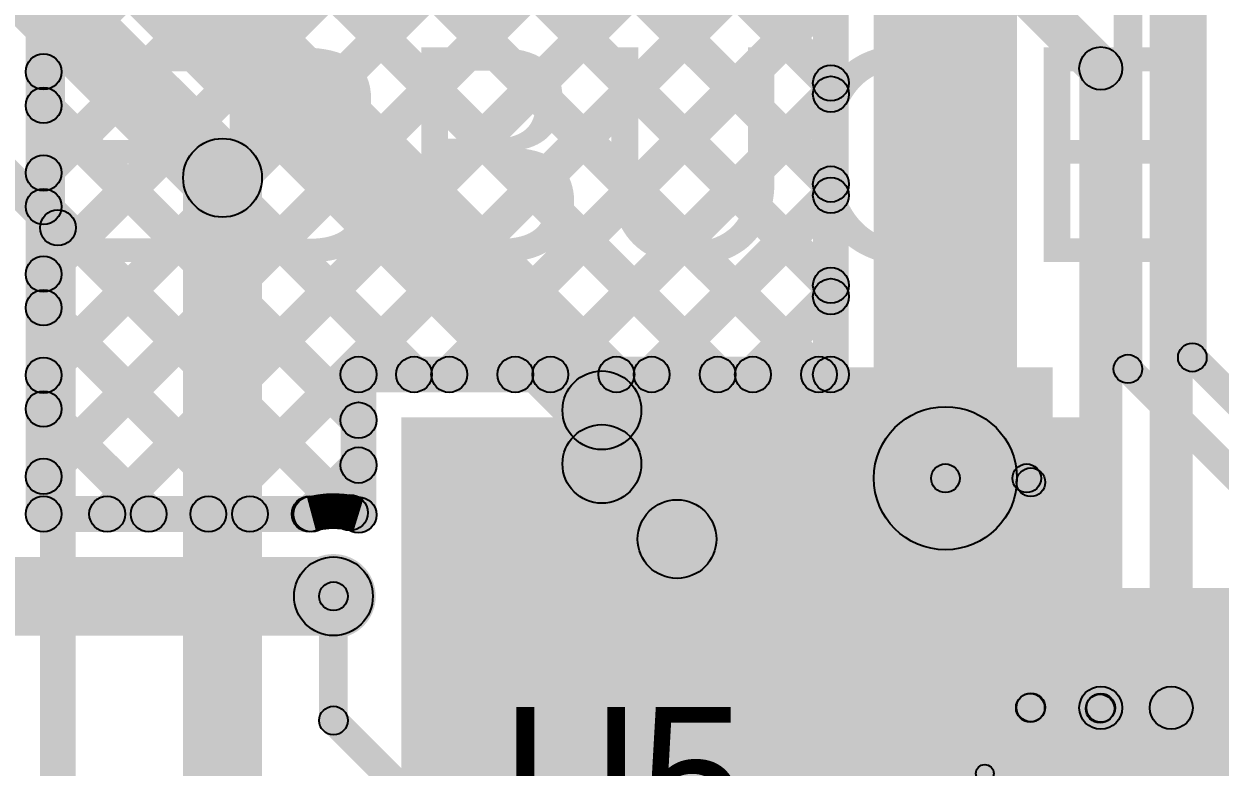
# Model space of a CAD drawing. Header units: millimetres. Extents: x -0.08 to 3.07, y -0.08 to 2.73.
# Drawn here: x 0.2435 to 0.5778, y 1.9092 to 2.117 of the extents above; entities that cross this region are included whole.
import ezdxf

# ---------------------------------------------------------------- set-up
doc = ezdxf.new("R2010")
doc.units = ezdxf.units.MM
doc.header["$MEASUREMENT"] = 0
for name, color, linetype in [('BottomLayer', 5, 'Continuous'), ('BottomPaste', 16, 'Continuous'), ('BottomSolder', 6, 'Continuous'), ('TopLayer', 1, 'Continuous'), ('TopOverlay', 2, 'Continuous'), ('TopPaste', 8, 'Continuous'), ('TopSolder', 216, 'Continuous'), ('ViaHoleLayer', 16, 'Continuous')]:
    doc.layers.add(name, color=color, linetype=linetype)

# ---------------------------------------------------------------- blocks, each defined once
blk = doc.blocks.new('SAMD21G18A_AUT_59')
at = {"layer": 'TopLayer'}
for points in [[(0.13583, 0.10236), (0.13583, 0.11417), (0.19488, 0.11417), (0.19488, 0.10236)], [(0.13583, 0.08268), (0.13583, 0.09449), (0.19488, 0.09449), (0.19488, 0.08268)], [(0.13583, 0.06299), (0.13583, 0.0748), (0.19488, 0.0748), (0.19488, 0.06299)]]:
    blk.add_hatch(color=1, dxfattribs=at).paths.add_polyline_path(points)
at = {"layer": 'TopOverlay'}
h = blk.add_hatch(color=2, dxfattribs=at)
edge = h.paths.add_edge_path()
edge.add_arc((0.147, 0.121), 0.0025, 0, 360)
at = {"layer": 'TopPaste'}
for points in [[(0.13583, 0.10236), (0.13583, 0.11417), (0.19488, 0.11417), (0.19488, 0.10236)], [(0.13583, 0.08268), (0.13583, 0.09449), (0.19488, 0.09449), (0.19488, 0.08268)], [(0.13583, 0.06299), (0.13583, 0.0748), (0.19488, 0.0748), (0.19488, 0.06299)]]:
    blk.add_hatch(color=8, dxfattribs=at).paths.add_polyline_path(points)
at = {"layer": 'TopSolder'}
for points in [[(0.13183, 0.09836), (0.13183, 0.11817), (0.19888, 0.11817), (0.19888, 0.09836)], [(0.13183, 0.07868), (0.13183, 0.09849), (0.19888, 0.09849), (0.19888, 0.07868)], [(0.13183, 0.05899), (0.13183, 0.0788), (0.19888, 0.0788), (0.19888, 0.05899)], [(0.13183, 0.03931), (0.13183, 0.05912), (0.19888, 0.05912), (0.19888, 0.03931)]]:
    blk.add_hatch(color=216, dxfattribs=at).paths.add_polyline_path(points)
at = {"layer": 'TopOverlay'}
blk.add_circle((0.147, 0.121), 0.0025, dxfattribs=at)
blk = doc.blocks.new('C___0402_B_125')
at = {"layer": 'BottomLayer'}
for points in [[(-0.0095, 0.0125), (-0.0095, -0.0125), (-0.0275, -0.0125), (-0.0275, 0.0125)], [(0.0275, 0.0125), (0.0275, -0.0125), (0.0095, -0.0125), (0.0095, 0.0125)]]:
    blk.add_hatch(color=5, dxfattribs=at).paths.add_polyline_path(points)
at = {"layer": 'BottomPaste'}
for points in [[(-0.0095, 0.0125), (-0.0095, -0.0125), (-0.0275, -0.0125), (-0.0275, 0.0125)], [(0.0275, 0.0125), (0.0275, -0.0125), (0.0095, -0.0125), (0.0095, 0.0125)]]:
    blk.add_hatch(color=16, dxfattribs=at).paths.add_polyline_path(points)
at = {"layer": 'BottomSolder'}
for points in [[(-0.0055, 0.0165), (-0.0055, -0.0165), (-0.0315, -0.0165), (-0.0315, 0.0165)], [(0.0315, 0.0165), (0.0315, -0.0165), (0.0055, -0.0165), (0.0055, 0.0165)]]:
    blk.add_hatch(color=6, dxfattribs=at).paths.add_polyline_path(points)

msp = doc.modelspace()

# ---------------------------------------------------------------- hatches: boundary and pattern name
at = {"layer": 'BottomLayer'}
for points in [[(0.254, 1.98), (0.244, 1.98), (0.244, 2.43611), (0.254, 2.43611)], [(0.24546, 2.28868), (0.25254, 2.29575), (0.47254, 2.07575), (0.46546, 2.06868)], [(0.24546, 2.2604), (0.25254, 2.26747), (0.47254, 2.04747), (0.46546, 2.0404)], [(0.25254, 2.10011), (0.24546, 2.10718), (0.38646, 2.24818), (0.39354, 2.24111)], [(0.24546, 2.23211), (0.25254, 2.23918), (0.46918, 2.02254), (0.46211, 2.01546)], [(0.25254, 2.07183), (0.24546, 2.0789), (0.38646, 2.2199), (0.39354, 2.21283)], [(0.24546, 2.20383), (0.25254, 2.2109), (0.4409, 2.02254), (0.43383, 2.01546)], [(0.25254, 2.04354), (0.24546, 2.05061), (0.38646, 2.19161), (0.39354, 2.18454)], [(0.27031, 1.97646), (0.26324, 1.98354), (0.46579, 2.18609), (0.47286, 2.17901)], [(0.556, 2.02056), (0.548, 2.02056), (0.548, 2.18516), (0.556, 2.18516)], [(0.24546, 2.17554), (0.25254, 2.18262), (0.41262, 2.02254), (0.40554, 2.01546)], [(0.574, 2.02377), (0.566, 2.02377), (0.566, 2.18195), (0.574, 2.18195)], [(0.474, 2.019), (0.464, 2.019), (0.464, 2.178), (0.474, 2.178)], [(0.521, 1.99), (0.481, 1.99), (0.481, 2.178), (0.521, 2.178)], [(0.25254, 2.01526), (0.24546, 2.02233), (0.38424, 2.16111), (0.39131, 2.15404)], [(0.29859, 1.97646), (0.29152, 1.98354), (0.46546, 2.15748), (0.47254, 2.15041)], [(0.24546, 2.14726), (0.25254, 2.15433), (0.38433, 2.02254), (0.37726, 2.01546)], [(0.41642, 2.14601), (0.42349, 2.15309), (0.47254, 2.10404), (0.46546, 2.09697)], [(0.25254, 1.98697), (0.24546, 1.99405), (0.40148, 2.15006), (0.40855, 2.14299)], [(0.24546, 2.11898), (0.25254, 2.12605), (0.35605, 2.02254), (0.34898, 2.01546)], [(0.36588, 2.01546), (0.35881, 2.02254), (0.46546, 2.12919), (0.47254, 2.12212)], [(0.39416, 2.01546), (0.38709, 2.02254), (0.46546, 2.10091), (0.47254, 2.09384)], [(0.24546, 2.09069), (0.25254, 2.09776), (0.34054, 2.00976), (0.33346, 2.00269)], [(0.42245, 2.01546), (0.41538, 2.02254), (0.46546, 2.07262), (0.47254, 2.06555)], [(0.24546, 2.06241), (0.25254, 2.06948), (0.33811, 1.9839), (0.33104, 1.97683)], [(0.45073, 2.01546), (0.44366, 2.02254), (0.46546, 2.04434), (0.47254, 2.03727)], [(0.24546, 2.03412), (0.25254, 2.04119), (0.31019, 1.98354), (0.30312, 1.97646)], [(0.56717, 2.02094), (0.57283, 2.0266), (0.77841, 1.82102), (0.77275, 1.81536)], [(0.337, 2.014), (0.337, 2.024), (0.469, 2.024), (0.469, 2.014)], [(0.54917, 2.01773), (0.55483, 2.02338), (0.68683, 1.89138), (0.68117, 1.88573)], [(0.342, 1.97976), (0.332, 1.97976), (0.332, 2.019), (0.342, 2.019)], [(0.24546, 2.00584), (0.25254, 2.01291), (0.28191, 1.98354), (0.27484, 1.97646)], [(0.349, 1.9), (0.55, 1.9), (0.55, 2.007), (0.349, 2.007)], [(0.32688, 1.97646), (0.31981, 1.98354), (0.33346, 1.99719), (0.34054, 1.99012)], [(0.249, 1.975), (0.249, 1.985), (0.32384, 1.985), (0.32384, 1.975)], [(0.232, 1.946), (0.232, 1.968), (0.33, 1.968), (0.33, 1.946)], [(0.349, 1.838), (0.492, 1.838), (0.492, 1.929), (0.349, 1.929)]]:
    msp.add_hatch(color=5, dxfattribs=at).paths.add_polyline_path(points)
h = msp.add_hatch(color=5, dxfattribs=at)
edge = h.paths.add_edge_path()
edge.add_arc((0.249, 2.10365), 0.005, 0, 360)
h = msp.add_hatch(color=5, dxfattribs=at)
edge = h.paths.add_edge_path()
edge.add_arc((0.469, 2.1005), 0.005, 0, 360)
h = msp.add_hatch(color=5, dxfattribs=at)
edge = h.paths.add_edge_path()
edge.add_arc((0.249, 2.09423), 0.005, 0, 360)
h = msp.add_hatch(color=5, dxfattribs=at)
edge = h.paths.add_edge_path()
edge.add_arc((0.469, 2.09737), 0.005, 0, 360)
h = msp.add_hatch(color=5, dxfattribs=at)
edge = h.paths.add_edge_path()
edge.add_arc((0.249, 2.07536), 0.005, 0, 360)
h = msp.add_hatch(color=5, dxfattribs=at)
edge = h.paths.add_edge_path()
edge.add_arc((0.469, 2.07222), 0.005, 0, 360)
h = msp.add_hatch(color=5, dxfattribs=at)
edge = h.paths.add_edge_path()
edge.add_arc((0.469, 2.06909), 0.005, 0, 360)
h = msp.add_hatch(color=5, dxfattribs=at)
edge = h.paths.add_edge_path()
edge.add_arc((0.249, 2.06594), 0.005, 0, 360)
h = msp.add_hatch(color=5, dxfattribs=at)
edge = h.paths.add_edge_path()
edge.add_arc((0.249, 2.04708), 0.005, 0, 360)
h = msp.add_hatch(color=5, dxfattribs=at)
edge = h.paths.add_edge_path()
edge.add_arc((0.469, 2.04393), 0.005, 0, 360)
h = msp.add_hatch(color=5, dxfattribs=at)
edge = h.paths.add_edge_path()
edge.add_arc((0.469, 2.0408), 0.005, 0, 360)
h = msp.add_hatch(color=5, dxfattribs=at)
edge = h.paths.add_edge_path()
edge.add_arc((0.249, 2.03766), 0.005, 0, 360)
h = msp.add_hatch(color=5, dxfattribs=at)
edge = h.paths.add_edge_path()
edge.add_arc((0.57, 2.02377), 0.004, 0, 360)
h = msp.add_hatch(color=5, dxfattribs=at)
edge = h.paths.add_edge_path()
edge.add_arc((0.57, 2.02377), 0.004, 0, 360)
h = msp.add_hatch(color=5, dxfattribs=at)
edge = h.paths.add_edge_path()
edge.add_arc((0.249, 2.01879), 0.005, 0, 360)
h = msp.add_hatch(color=5, dxfattribs=at)
edge = h.paths.add_edge_path()
edge.add_arc((0.337, 2.019), 0.005, 0, 360)
h = msp.add_hatch(color=5, dxfattribs=at)
edge = h.paths.add_edge_path()
edge.add_arc((0.337, 2.019), 0.005, 0, 360)
h = msp.add_hatch(color=5, dxfattribs=at)
edge = h.paths.add_edge_path()
edge.add_arc((0.35251, 2.019), 0.005, 0, 360)
h = msp.add_hatch(color=5, dxfattribs=at)
edge = h.paths.add_edge_path()
edge.add_arc((0.36234, 2.019), 0.005, 0, 360)
h = msp.add_hatch(color=5, dxfattribs=at)
edge = h.paths.add_edge_path()
edge.add_arc((0.3808, 2.019), 0.005, 0, 360)
h = msp.add_hatch(color=5, dxfattribs=at)
edge = h.paths.add_edge_path()
edge.add_arc((0.39063, 2.019), 0.005, 0, 360)
h = msp.add_hatch(color=5, dxfattribs=at)
edge = h.paths.add_edge_path()
edge.add_arc((0.40908, 2.019), 0.005, 0, 360)
h = msp.add_hatch(color=5, dxfattribs=at)
edge = h.paths.add_edge_path()
edge.add_arc((0.41891, 2.019), 0.005, 0, 360)
h = msp.add_hatch(color=5, dxfattribs=at)
edge = h.paths.add_edge_path()
edge.add_arc((0.43736, 2.019), 0.005, 0, 360)
h = msp.add_hatch(color=5, dxfattribs=at)
edge = h.paths.add_edge_path()
edge.add_arc((0.4472, 2.019), 0.005, 0, 360)
h = msp.add_hatch(color=5, dxfattribs=at)
edge = h.paths.add_edge_path()
edge.add_arc((0.46565, 2.019), 0.005, 0, 360)
h = msp.add_hatch(color=5, dxfattribs=at)
edge = h.paths.add_edge_path()
edge.add_arc((0.469, 2.019), 0.005, 0, 360)
h = msp.add_hatch(color=5, dxfattribs=at)
edge = h.paths.add_edge_path()
edge.add_arc((0.469, 2.019), 0.005, 0, 360)
h = msp.add_hatch(color=5, dxfattribs=at)
edge = h.paths.add_edge_path()
edge.add_arc((0.552, 2.02056), 0.004, 0, 360)
h = msp.add_hatch(color=5, dxfattribs=at)
edge = h.paths.add_edge_path()
edge.add_arc((0.552, 2.02056), 0.004, 0, 360)
h = msp.add_hatch(color=5, dxfattribs=at)
edge = h.paths.add_edge_path()
edge.add_arc((0.249, 2.00937), 0.005, 0, 360)
h = msp.add_hatch(color=5, dxfattribs=at)
edge = h.paths.add_edge_path()
edge.add_arc((0.337, 2.00623), 0.005, 0, 360)
h = msp.add_hatch(color=5, dxfattribs=at)
edge = h.paths.add_edge_path()
edge.add_arc((0.501, 1.99), 0.02, 0, 360)
h = msp.add_hatch(color=5, dxfattribs=at)
edge = h.paths.add_edge_path()
edge.add_arc((0.501, 1.99), 0.01181, 0, 360)
h = msp.add_hatch(color=5, dxfattribs=at)
edge = h.paths.add_edge_path()
edge.add_arc((0.249, 1.99051), 0.005, 0, 360)
h = msp.add_hatch(color=5, dxfattribs=at)
edge = h.paths.add_edge_path()
edge.add_arc((0.337, 1.99366), 0.005, 0, 360)
h = msp.add_hatch(color=5, dxfattribs=at)
edge = h.paths.add_edge_path()
edge.add_arc((0.249, 1.98), 0.005, 0, 360)
h = msp.add_hatch(color=5, dxfattribs=at)
edge = h.paths.add_edge_path()
edge.add_arc((0.249, 1.98), 0.005, 0, 360)
h = msp.add_hatch(color=5, dxfattribs=at)
edge = h.paths.add_edge_path()
edge.add_arc((0.26677, 1.98), 0.005, 0, 360)
h = msp.add_hatch(color=5, dxfattribs=at)
edge = h.paths.add_edge_path()
edge.add_arc((0.27837, 1.98), 0.005, 0, 360)
h = msp.add_hatch(color=5, dxfattribs=at)
edge = h.paths.add_edge_path()
edge.add_arc((0.29506, 1.98), 0.005, 0, 360)
h = msp.add_hatch(color=5, dxfattribs=at)
edge = h.paths.add_edge_path()
edge.add_arc((0.30666, 1.98), 0.005, 0, 360)
h = msp.add_hatch(color=5, dxfattribs=at)
edge = h.paths.add_edge_path()
edge.add_arc((0.32334, 1.98), 0.005, 0, 360)
h = msp.add_hatch(color=5, dxfattribs=at)
edge = h.paths.add_edge_path()
edge.add_arc((0.32384, 1.98), 0.005, 0, 360)
h = msp.add_hatch(color=5, dxfattribs=at)
edge = h.paths.add_edge_path()
edge.add_arc((0.32384, 1.98), 0.005, 0, 360)
h = msp.add_hatch(color=5, dxfattribs=at)
edge = h.paths.add_edge_path()
edge.add_arc((0.33458, 1.98037), 0.005, 0, 360)
h = msp.add_hatch(color=5, dxfattribs=at)
edge = h.paths.add_edge_path()
edge.add_arc((0.337, 1.97976), 0.005, 0, 360)
h = msp.add_hatch(color=5, dxfattribs=at)
edge = h.paths.add_edge_path()
edge.add_arc((0.337, 1.97976), 0.005, 0, 360)
h = msp.add_hatch(color=5, dxfattribs=at)
edge = h.paths.add_edge_path()
edge.add_arc((0.33, 1.957), 0.01181, 0, 360)
h = msp.add_hatch(color=5, dxfattribs=at)
edge = h.paths.add_edge_path()
edge.add_arc((0.33, 1.957), 0.011, 0, 360)
at = {"layer": 'TopLayer'}
for points in [[(0.21822, 2.18022), (0.23378, 2.19578), (0.41278, 2.01678), (0.39722, 2.00122)], [(0.20221, 2.15522), (0.21777, 2.17078), (0.30678, 2.08177), (0.29122, 2.06621)], [(0.5701, 1.92581), (0.5581, 1.92581), (0.5581, 2.1389), (0.5701, 2.1389)], [(0.51476, 2.12576), (0.52324, 2.13424), (0.54866, 2.10883), (0.54017, 2.10034)], [(0.19651, 2.10946), (0.20358, 2.11654), (0.25654, 2.06358), (0.24946, 2.05651)], [(0.55042, 1.92581), (0.53842, 1.92581), (0.53842, 2.10458), (0.55042, 2.10458)], [(0.31, 1.789), (0.288, 1.789), (0.288, 2.07399), (0.31, 2.07399)], [(0.258, 1.707), (0.248, 1.707), (0.248, 2.06005), (0.258, 2.06005)], [(0.394, 1.892), (0.531, 1.892), (0.531, 2.021), (0.394, 2.021)], [(0.416, 1.994), (0.394, 1.994), (0.394, 2.009), (0.416, 2.009)], [(0.39722, 1.98622), (0.41278, 2.00178), (0.43378, 1.98078), (0.41822, 1.96522)], [(0.501, 1.986), (0.501, 1.994), (0.52373, 1.994), (0.52373, 1.986)], [(0.5209, 1.98717), (0.52656, 1.99283), (0.52769, 1.99169), (0.52204, 1.98604)], [(0.334, 1.92226), (0.326, 1.92226), (0.326, 1.957), (0.334, 1.957)], [(0.52756, 1.92298), (0.5219, 1.92864), (0.52204, 1.92877), (0.52769, 1.92312)], [(0.54821, 1.84721), (0.54021, 1.84721), (0.54021, 1.9256), (0.54821, 1.9256)], [(0.54704, 1.92277), (0.54138, 1.92843), (0.54159, 1.92864), (0.54725, 1.92298)], [(0.32717, 1.91943), (0.33283, 1.92509), (0.39683, 1.86109), (0.39117, 1.85543)]]:
    msp.add_hatch(color=1, dxfattribs=at).paths.add_polyline_path(points)
h = msp.add_hatch(color=1, dxfattribs=at)
edge = h.paths.add_edge_path()
edge.add_arc((0.54442, 2.10458), 0.006, 0, 360)
h = msp.add_hatch(color=1, dxfattribs=at)
edge = h.paths.add_edge_path()
edge.add_arc((0.54442, 2.10458), 0.006, 0, 360)
h = msp.add_hatch(color=1, dxfattribs=at)
edge = h.paths.add_edge_path()
edge.add_arc((0.299, 2.07399), 0.011, 0, 360)
h = msp.add_hatch(color=1, dxfattribs=at)
edge = h.paths.add_edge_path()
edge.add_arc((0.299, 2.07399), 0.011, 0, 360)
h = msp.add_hatch(color=1, dxfattribs=at)
edge = h.paths.add_edge_path()
edge.add_arc((0.253, 2.06005), 0.005, 0, 360)
h = msp.add_hatch(color=1, dxfattribs=at)
edge = h.paths.add_edge_path()
edge.add_arc((0.253, 2.06005), 0.005, 0, 360)
h = msp.add_hatch(color=1, dxfattribs=at)
edge = h.paths.add_edge_path()
edge.add_arc((0.405, 2.009), 0.011, 0, 360)
h = msp.add_hatch(color=1, dxfattribs=at)
edge = h.paths.add_edge_path()
edge.add_arc((0.405, 2.009), 0.011, 0, 360)
h = msp.add_hatch(color=1, dxfattribs=at)
edge = h.paths.add_edge_path()
edge.add_arc((0.405, 1.994), 0.011, 0, 360)
h = msp.add_hatch(color=1, dxfattribs=at)
edge = h.paths.add_edge_path()
edge.add_arc((0.405, 1.994), 0.011, 0, 360)
h = msp.add_hatch(color=1, dxfattribs=at)
edge = h.paths.add_edge_path()
edge.add_arc((0.501, 1.99), 0.01181, 0, 360)
h = msp.add_hatch(color=1, dxfattribs=at)
edge = h.paths.add_edge_path()
edge.add_arc((0.501, 1.99), 0.004, 0, 360)
h = msp.add_hatch(color=1, dxfattribs=at)
edge = h.paths.add_edge_path()
edge.add_arc((0.52373, 1.99), 0.004, 0, 360)
h = msp.add_hatch(color=1, dxfattribs=at)
edge = h.paths.add_edge_path()
edge.add_arc((0.52373, 1.99), 0.004, 0, 360)
h = msp.add_hatch(color=1, dxfattribs=at)
edge = h.paths.add_edge_path()
edge.add_arc((0.52487, 1.98887), 0.004, 0, 360)
h = msp.add_hatch(color=1, dxfattribs=at)
edge = h.paths.add_edge_path()
edge.add_arc((0.426, 1.973), 0.011, 0, 360)
h = msp.add_hatch(color=1, dxfattribs=at)
edge = h.paths.add_edge_path()
edge.add_arc((0.33, 1.957), 0.01181, 0, 360)
h = msp.add_hatch(color=1, dxfattribs=at)
edge = h.paths.add_edge_path()
edge.add_arc((0.33, 1.957), 0.004, 0, 360)
h = msp.add_hatch(color=1, dxfattribs=at)
edge = h.paths.add_edge_path()
edge.add_arc((0.52473, 1.92581), 0.004, 0, 360)
h = msp.add_hatch(color=1, dxfattribs=at)
edge = h.paths.add_edge_path()
edge.add_arc((0.52487, 1.92594), 0.004, 0, 360)
h = msp.add_hatch(color=1, dxfattribs=at)
edge = h.paths.add_edge_path()
edge.add_arc((0.54442, 1.92581), 0.006, 0, 360)
h = msp.add_hatch(color=1, dxfattribs=at)
edge = h.paths.add_edge_path()
edge.add_arc((0.54421, 1.9256), 0.004, 0, 360)
h = msp.add_hatch(color=1, dxfattribs=at)
edge = h.paths.add_edge_path()
edge.add_arc((0.54421, 1.9256), 0.004, 0, 360)
h = msp.add_hatch(color=1, dxfattribs=at)
edge = h.paths.add_edge_path()
edge.add_arc((0.54442, 1.92581), 0.004, 0, 360)
h = msp.add_hatch(color=1, dxfattribs=at)
edge = h.paths.add_edge_path()
edge.add_arc((0.5641, 1.92581), 0.006, 0, 360)
h = msp.add_hatch(color=1, dxfattribs=at)
edge = h.paths.add_edge_path()
edge.add_arc((0.33, 1.92226), 0.004, 0, 360)
h = msp.add_hatch(color=1, dxfattribs=at)
edge = h.paths.add_edge_path()
edge.add_arc((0.33, 1.92226), 0.004, 0, 360)
at = {"layer": 'ViaHoleLayer'}
h = msp.add_hatch(color=16, dxfattribs=at)
edge = h.paths.add_edge_path()
edge.add_arc((0.501, 1.99), 0.00591, 0, 360)
h = msp.add_hatch(color=16, dxfattribs=at)
edge = h.paths.add_edge_path()
edge.add_arc((0.33, 1.957), 0.00591, 0, 360)

# ---------------------------------------------------------------- linework, layer by layer
at = {"layer": 'BottomLayer', "const_width": 0.01}
msp.add_lwpolyline([(0.32384, 1.98, -0.140956), (0.337, 1.97976)], format="xyb", dxfattribs=at)
at = {"layer": 'BottomLayer'}
for centre, radius in [((0.249, 2.10365), 0.005), ((0.469, 2.1005), 0.005), ((0.249, 2.09423), 0.005), ((0.469, 2.09737), 0.005), ((0.249, 2.07536), 0.005), ((0.469, 2.07222), 0.005), ((0.469, 2.06909), 0.005), ((0.249, 2.06594), 0.005), ((0.249, 2.04708), 0.005), ((0.469, 2.04393), 0.005), ((0.469, 2.0408), 0.005), ((0.249, 2.03766), 0.005), ((0.57, 2.02377), 0.004), ((0.57, 2.02377), 0.004), ((0.249, 2.01879), 0.005), ((0.337, 2.019), 0.005), ((0.337, 2.019), 0.005), ((0.35251, 2.019), 0.005), ((0.36234, 2.019), 0.005), ((0.3808, 2.019), 0.005), ((0.39063, 2.019), 0.005), ((0.40908, 2.019), 0.005), ((0.41891, 2.019), 0.005), ((0.43736, 2.019), 0.005), ((0.4472, 2.019), 0.005), ((0.46565, 2.019), 0.005), ((0.469, 2.019), 0.005), ((0.469, 2.019), 0.005), ((0.552, 2.02056), 0.004), ((0.552, 2.02056), 0.004), ((0.249, 2.00937), 0.005), ((0.337, 2.00623), 0.005), ((0.501, 1.99), 0.02), ((0.249, 1.99051), 0.005), ((0.337, 1.99366), 0.005), ((0.249, 1.98), 0.005), ((0.249, 1.98), 0.005), ((0.26677, 1.98), 0.005), ((0.27837, 1.98), 0.005), ((0.29506, 1.98), 0.005), ((0.30666, 1.98), 0.005), ((0.32334, 1.98), 0.005), ((0.32384, 1.98), 0.005), ((0.32384, 1.98), 0.005), ((0.33458, 1.98037), 0.005), ((0.337, 1.97976), 0.005), ((0.337, 1.97976), 0.005), ((0.33, 1.957), 0.011)]:
    msp.add_circle(centre, radius, dxfattribs=at)
at = {"layer": 'TopLayer'}
for centre, radius in [((0.54442, 2.10458), 0.006), ((0.54442, 2.10458), 0.006), ((0.299, 2.07399), 0.011), ((0.299, 2.07399), 0.011), ((0.253, 2.06005), 0.005), ((0.253, 2.06005), 0.005), ((0.405, 2.009), 0.011), ((0.405, 2.009), 0.011), ((0.405, 1.994), 0.011), ((0.405, 1.994), 0.011), ((0.501, 1.99), 0.004), ((0.52373, 1.99), 0.004), ((0.52373, 1.99), 0.004), ((0.52487, 1.98887), 0.004), ((0.426, 1.973), 0.011), ((0.33, 1.957), 0.004), ((0.52473, 1.92581), 0.004), ((0.52487, 1.92594), 0.004), ((0.54442, 1.92581), 0.006), ((0.54421, 1.9256), 0.004), ((0.54421, 1.9256), 0.004), ((0.54442, 1.92581), 0.004), ((0.5641, 1.92581), 0.006), ((0.33, 1.92226), 0.004), ((0.33, 1.92226), 0.004)]:
    msp.add_circle(centre, radius, dxfattribs=at)

# ---------------------------------------------------------------- block references
for name, p, rotation in [('SAMD21G18A_AUT_59', (0.633, 1.76046), 90), ('C___0402_B_125', (0.536, 1.89746), 270)]:
    msp.add_blockref(name, p, dxfattribs=dict(rotation=rotation))

# ---------------------------------------------------------------- texts
at = {"layer": 'TopOverlay'}
msp.add_text('DEBBUGER', height=0.06, rotation=360, dxfattribs=at).set_placement((0.183, 2.05043))
msp.add_text('U5', height=0.04, dxfattribs=at).set_placement((0.377, 1.886))

doc.saveas('drawing.dxf')
